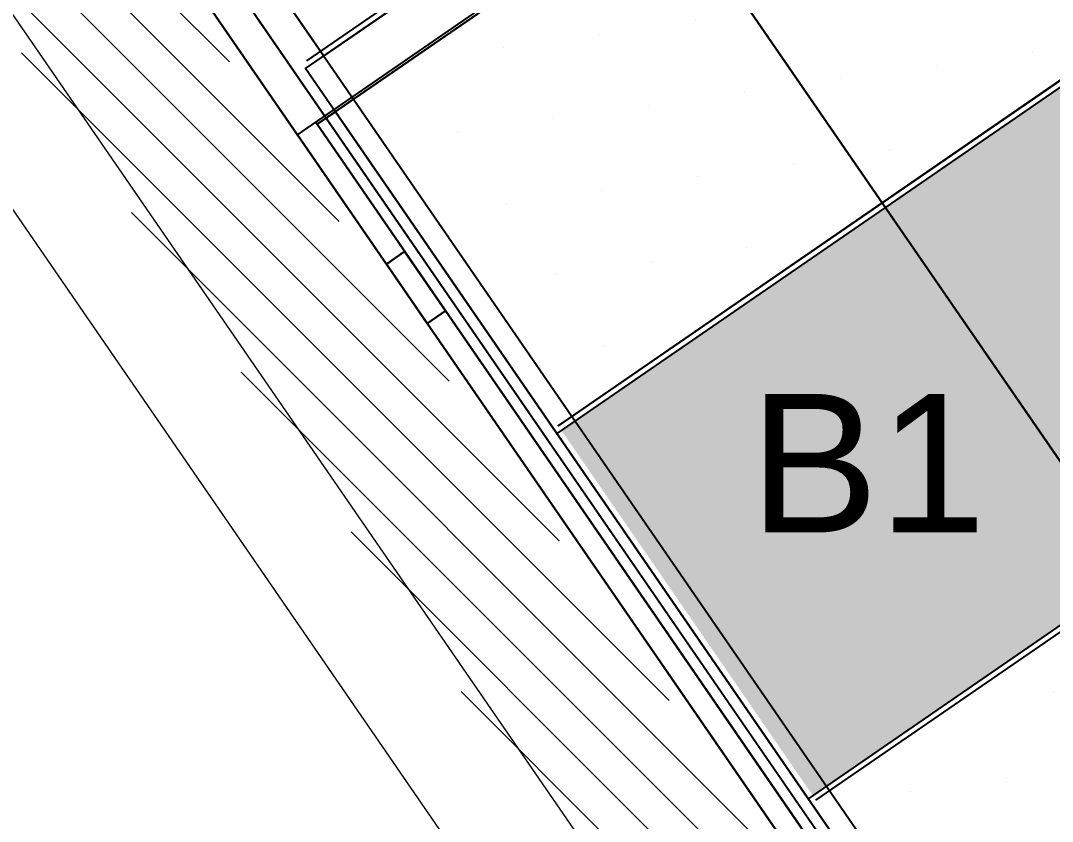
# Model space of a CAD drawing. Header units: millimetres. Extents: x 8159 to 14952, y 6817 to 11888.
# Drawn here: x 8790.5 to 8883.6, y 7917.2 to 7989.5 of the extents above; entities that cross this region are included whole.
import ezdxf
from ezdxf.enums import TextEntityAlignment as Align

# ---------------------------------------------------------------- set-up
doc = ezdxf.new("R2010")
doc.units = ezdxf.units.MM
doc.header["$LTSCALE"] = 5
for name, color, linetype in [('200-EquipBlack-3d', 250, 'Continuous'), ('200-EquipBorder-2d', 9, 'Continuous'), ('200-EquipID-2d', 7, 'Continuous'), ('200-EquipInternal-2d', 252, 'Continuous'), ('200-EquipRemBorder-2d', 21, 'Continuous'), ('200-EquipSteel-3d', 9, 'Continuous')]:
    doc.layers.add(name, color=color, linetype=linetype)
doc.layers.add('200-InsPoint-3D', color=3, linetype='Continuous', plot=False)
for name, color, linetype, lineweight in [('3-YANGIN-DOLABI', 7, 'Continuous', 0), ('A-DUVAR', 5, 'Continuous', 18), ('anted', 10, 'Continuous', 0), ('FIBROBETON', 1, 'Continuous', 18), ('SİYAH', 253, 'Continuous', 5), ('YAZI', 250, 'Continuous', 30)]:
    doc.layers.add(name, color=color, linetype=linetype, lineweight=lineweight)
doc.styles.add('Arial', font='arial.ttf')
doc.styles.add('ROMANS', font='micross.ttf')

# ---------------------------------------------------------------- blocks, each defined once
blk = doc.blocks.new('A$C23C11219')
at = {"layer": 'FIBROBETON'}
blk.add_lwpolyline([(4170.991, 707.809), (4330.647, -537.528, 0.079118), (6057.442, 175.691), (5734.15, 708.989, 0.288304), (5090.273, 1000.528, -0.032207)], format="xyb", close=True, dxfattribs=at)
blk.add_lwpolyline([(6041.303, 289.121), (5825.076, 645.804)], dxfattribs=at)
blk = doc.blocks.new('*X122')
at = {"color": 0}
for p, q in [((507.8125, 578.125), (507.8125, 578.125)), ((515.625, 578.125), (515.625, 578.125)), ((523.4375, 578.125), (523.4375, 578.125)), ((531.25, 578.125), (531.25, 578.125)), ((539.0625, 578.125), (539.0625, 578.125)), ((546.875, 578.125), (546.875, 578.125)), ((511.71875, 570.3125), (511.71875, 570.3125)), ((519.53125, 570.3125), (519.53125, 570.3125)), ((527.34375, 570.3125), (527.34375, 570.3125)), ((535.15625, 570.3125), (535.15625, 570.3125)), ((542.96875, 570.3125), (542.96875, 570.3125)), ((507.8125, 562.5), (507.8125, 562.5)), ((515.625, 562.5), (515.625, 562.5)), ((523.4375, 562.5), (523.4375, 562.5)), ((531.25, 562.5), (531.25, 562.5)), ((539.0625, 562.5), (539.0625, 562.5)), ((546.875, 562.5), (546.875, 562.5)), ((511.71875, 554.6875), (511.71875, 554.6875)), ((519.53125, 554.6875), (519.53125, 554.6875)), ((527.34375, 554.6875), (527.34375, 554.6875)), ((535.15625, 554.6875), (535.15625, 554.6875)), ((542.96875, 554.6875), (542.96875, 554.6875)), ((507.8125, 546.875), (507.8125, 546.875)), ((515.625, 546.875), (515.625, 546.875)), ((523.4375, 546.875), (523.4375, 546.875)), ((531.25, 546.875), (531.25, 546.875)), ((539.0625, 546.875), (539.0625, 546.875)), ((546.875, 546.875), (546.875, 546.875)), ((511.71875, 539.0625), (511.71875, 539.0625)), ((519.53125, 539.0625), (519.53125, 539.0625)), ((527.34375, 539.0625), (527.34375, 539.0625)), ((535.15625, 539.0625), (535.15625, 539.0625)), ((542.96875, 539.0625), (542.96875, 539.0625)), ((507.8125, 531.25), (507.8125, 531.25)), ((515.625, 531.25), (515.625, 531.25)), ((523.4375, 531.25), (523.4375, 531.25)), ((531.25, 531.25), (531.25, 531.25)), ((539.0625, 531.25), (539.0625, 531.25)), ((546.875, 531.25), (546.875, 531.25)), ((511.71875, 523.4375), (511.71875, 523.4375)), ((519.53125, 523.4375), (519.53125, 523.4375)), ((527.34375, 523.4375), (527.34375, 523.4375)), ((535.15625, 523.4375), (535.15625, 523.4375)), ((542.96875, 523.4375), (542.96875, 523.4375))]:
    blk.add_line(p, q, dxfattribs=at)
blk = doc.blocks.new('TLP1810E')
at = {"layer": '200-EquipBlack-3d'}
blk.add_solid([(547.44, -45, 900), (947.44, -45, 900), (547.44, -670, 900), (947.44, -670, 900)], dxfattribs=at)
at = {"layer": '200-EquipBorder-2d'}
blk.add_lwpolyline([(0, -700), (1800, -700), (1800, 0), (0, 0)], close=True, dxfattribs=at)
at = {"layer": '200-EquipInternal-2d'}
for p, q in [((30, -30), (1770, -30)), ((547.44, -660), (547.44, -40)), ((947.44, -659.99), (947.44, -40)), ((1347.44, -640), (1347.44, -60))]:
    blk.add_line(p, q, dxfattribs=at)
blk.add_lwpolyline([(147.44, -40), (1347.44, -40), (1347.44, -659.99), (147.44, -660)], close=True, dxfattribs=at)
blk.add_lwpolyline([(1347.44, -640), (1740, -640), (1740, -60), (1347.44, -60)], dxfattribs=at)
at = {"layer": '200-EquipSteel-3d'}
for p, q in [((542.44, -45, 952), (542.44, -670, 952)), ((952.44, -670, 952), (952.44, -45, 952)), ((1352.44, -45, 952), (1352.44, -670, 952))]:
    blk.add_line(p, q, dxfattribs=at)
at = {"layer": '200-EquipSteel-3d', "elevation": 900}
blk.add_lwpolyline([(30, -700), (0, -700), (0, 0), (1800, 0), (1800, -700), (1770, -700), (1770, -30), (30, -30), (30, -700)], dxfattribs=at)
at = {"layer": '200-EquipSteel-3d'}
for points, elevation in [([(1800, -700), (1800, 0), (0, 0), (0, -700)], 860), ([(1740, -640), (1740, -60), (60, -60), (60, -640)], 870)]:
    blk.add_lwpolyline(points, close=True, dxfattribs=dict(at, elevation=elevation))
at = {"layer": '200-EquipSteel-3d', "extrusion": (1, 0, 0), "elevation": 952.44}
blk.add_lwpolyline([(-45, 952), (-45, 902), (-62, 902), (-62, 872), (-638, 872), (-638, 902), (-670, 902), (-670, 952)], dxfattribs=at)
at = {"layer": '200-EquipSteel-3d', "invisible_edges": 15}
for points in [[(30, -30, 1000), (0, 0, 1000), (1800, 0, 1000), (1770, -30, 1000)], [(60, -60, 900), (0, 0, 900), (1800, 0, 900), (1740, -60, 900)], [(542.44, -45, 952), (542.44, -670, 952), (542.44, -670, 902), (542.44, -45, 902)], [(952.44, -45, 952), (952.44, -670, 952), (952.44, -670, 902), (952.44, -45, 902)], [(1352.44, -45, 952), (1352.44, -670, 952), (1352.44, -670, 902), (1352.44, -45, 902)], [(1397.4, -60, 870), (1397.4, -640, 870), (60, -640, 870), (60, -60, 870)], [(542.44, -62, 872), (542.44, -62, 902), (542.44, -638, 902), (542.44, -638, 872)], [(952.44, -62, 872), (952.44, -62, 902), (952.44, -638, 902), (952.44, -638, 872)], [(1352.44, -62, 872), (1352.44, -62, 902), (1352.44, -638, 902), (1352.44, -638, 872)], [(60, -640, 900), (1740, -640, 900), (1800, -700, 900), (0, -700, 900)]]:
    blk.add_3dface(points, dxfattribs=at)
at = {"layer": '200-EquipInternal-2d', "xscale": 10, "yscale": 10, "zscale": 10}
for p in [(-4929.07, -5823.14), (-4129.07, -5823.14)]:
    blk.add_blockref('*X122', p, dxfattribs=at)
at = {"layer": '200-InsPoint-3D'}
blk.add_attdef('DISTANG', (0, 0), '', height=1, dxfattribs=at)
blk = doc.blocks.new('WSS144')
at = {"layer": '200-EquipInternal-2d'}
blk.add_line((1402.48, -20.09), (0, -20.09), dxfattribs=at)
at = {"layer": '200-EquipRemBorder-2d'}
for p, q in [((0, 0), (1402.48, 0)), ((0, 0), (1402.48, 0)), ((1181.93, 0), (1252.11, 0)), ((1237.06, 0), (1196.97, 0)), ((1237.06, 0), (1196.97, 0)), ((1196.97, 0), (1196.97, 0)), ((1237.06, 0), (1237.06, 0)), ((1402.48, 0), (1402.48, -20.09)), ((1402.48, 0), (1402.48, -400)), ((1402.48, -400), (0, -400))]:
    blk.add_line(p, q, dxfattribs=at)
at = {"layer": '200-EquipSteel-3d', "extrusion": (-1, 0, 0)}
blk.add_solid([(391, 1600, -1235), (20, 1600, -1235), (20, 1500, -1235)], dxfattribs=at)
at = {"layer": '200-InsPoint-3D'}
blk.add_point((1402.48, 0), dxfattribs=at)
blk.add_attdef('DISTANG', (0, 0), '', height=1, dxfattribs=at)
at = {"layer": '200-EquipSteel-3d'}
mesh = blk.add_polymesh((6, 3), dxfattribs=at)
for k, corner in enumerate([(1250, -20, 1800), (1250, -20, 1400), (1250, -20, 1400), (1180, -20, 1800), (1180, -20, 1400), (1180, -20, 1400), (1180, 0, 1800), (1180, 0, 1400), (1180, -20, 1400), (1250, 0, 1800), (1250, 0, 1400), (1250, -20, 1400), (1250, 0, 1800), (1250, 0, 1800), (1250, -20, 1800), (1180, 0, 1800), (1180, 0, 1800), (1180, -20, 1800)]):
    mesh.set_mesh_vertex(divmod(k, 3), corner)
mesh = blk.add_polymesh((6, 3), dxfattribs=at)
for k, corner in enumerate([(1400, -400, 1630), (1400, -400, 1600), (1400, -400, 1600), (0, -400, 1630), (0, -400, 1600), (0, -400, 1600), (0, -20, 1630), (0, -20, 1600), (0, -400, 1600), (1400, -20, 1630), (1400, -20, 1600), (1400, -400, 1600), (1400, -20, 1630), (1400, -20, 1630), (1400, -400, 1630), (0, -20, 1630), (0, -20, 1630), (0, -400, 1630)]):
    mesh.set_mesh_vertex(divmod(k, 3), corner)
mesh = blk.add_polymesh((6, 3), dxfattribs=at)
for k, corner in enumerate([(1400, -40, 1660), (1400, -40, 1630), (1400, -40, 1630), (0, -40, 1660), (0, -40, 1630), (0, -40, 1630), (0, -20, 1660), (0, -20, 1630), (0, -40, 1630), (1400, -20, 1660), (1400, -20, 1630), (1400, -40, 1630), (1400, -20, 1660), (1400, -20, 1660), (1400, -40, 1660), (0, -20, 1660), (0, -20, 1660), (0, -40, 1660)]):
    mesh.set_mesh_vertex(divmod(k, 3), corner)
blk = doc.blocks.new('attrib')
at = {"layer": '200-EquipID-2d', "style": 'Arial'}
blk.add_attdef('POS', text='', height=2.5, dxfattribs=at).set_placement((0, 0, -1), align=Align.MIDDLE)
at = {"layer": '200-EquipID-2d', "style": 'ROMANS', "flags": 1}
for tag, p in [('ZONA', (0, -4.905, -2)), ('EQUIPMENTDATA', (0, -7.89, -2)), ('LONGDESCR', (0, -11.302, -2)), ('EQUIPMENTCONN', (0, -14.714, -2)), ('ACCESSORYDATA', (0, -18.552, -2)), ('ACCESSORYCONN', (0, -21.857, -2))]:
    blk.add_attdef(tag, text='', height=2.5, dxfattribs=at).set_placement(p, align=Align.CENTER)

msp = doc.modelspace()

# ---------------------------------------------------------------- hatches: boundary and pattern name
at = {"layer": 'SİYAH', "extrusion": (-1e-16, 0.010673, 0.999943)}
h = msp.add_hatch(dxfattribs=at)
h.set_pattern_fill('ANSI31', color=256, angle=-90, style=0)
h.set_pattern_definition([(315, (93577.551, 99433.0874), (2.24506403, 2.24506403), [])])
h.paths.add_polyline_path([(8660.343, 8202.668), (8955.199, 7774.35), (8942.844, 7765.844), (8647.988, 8194.162)])

# ---------------------------------------------------------------- linework, layer by layer
at = {"layer": 'A-DUVAR', "extrusion": (0, 0.010673, 0.999943)}
for p, q in [((8660.343, 8204.527, 130.362), (8955.199, 7776.233, 134.933)), ((8647.988, 8196.022, 130.452), (8942.868, 7767.693, 135.024))]:
    msp.add_line(p, q, dxfattribs=at)
at = {"layer": 'anted', "ltscale": 3, "extrusion": (0, 0.010673, 0.999943), "elevation": 217.921}
msp.add_lwpolyline([(11856.76, 9414.676), (11856.76, 7096.248), (8385.9, 7096.248), (8385.9, 9414.676)], close=True, dxfattribs=at)
msp.add_lwpolyline([(11856.76, 9414.676), (11856.76, 7096.248), (8385.9, 7096.248), (8385.9, 9414.676)], close=True, dxfattribs=at)
msp.add_lwpolyline([(11856.76, 9414.676), (11856.76, 7096.248), (8385.9, 7096.248), (8385.9, 9414.676)], close=True, dxfattribs=at)
msp.add_lwpolyline([(11856.76, 9414.676), (11856.76, 7096.248), (8385.9, 7096.248), (8385.9, 9414.676)], close=True, dxfattribs=at)
at = {"layer": 'YAZI', "linetype": 'Continuous', "ltscale": 10, "extrusion": (0, 0.010673, 0.999943), "elevation": 240.507}
for points in [[(8159.11, 9661.148), (12372.465, 9661.148), (12372.465, 6815.051), (8159.11, 6815.051)], [(8159.11, 9661.148), (12372.465, 9661.148), (12372.465, 6815.051), (8159.11, 6815.051)], [(8159.11, 9661.148), (12372.465, 9661.148), (12372.465, 6815.051), (8159.11, 6815.051)], [(8159.11, 9661.148), (12372.465, 9661.148), (12372.465, 6815.051), (8159.11, 6815.051)], [(8199.97, 9620.288), (12331.605, 9620.288), (12331.605, 6855.911), (8199.97, 6855.911)], [(8254.373, 9565.885), (12277.202, 9565.885), (12277.202, 6910.314), (8254.373, 6910.314)]]:
    msp.add_lwpolyline(points, close=True, dxfattribs=at)

# ---------------------------------------------------------------- block references
at = {"zscale": 0.09999999999999432}
for name, xscale, yscale, rotation in [('TLP1810E', 0.1000000000004941, 0.1000000000007333, 124.5451983055625), ('WSS144', 0.09285714285705768, 0.09999999999990905, 124.5451982931356)]:
    msp.add_blockref(name, (8889.332, 7871.909, 136.898), dxfattribs=dict(at, xscale=xscale, yscale=yscale, rotation=rotation))
at = {"layer": '200-EquipID-2d'}
ref = msp.add_blockref('attrib', (8866.97, 7949.547, 131.898), dxfattribs=dict(at, xscale=4.999999999999091, yscale=5.000000000000229, zscale=5))
ref.add_attrib('POS', 'B1', dxfattribs={"color": 7, "height": 12.5, "style": 'Arial'}).set_placement((8866.97, 7949.547, 131.898), align=Align.MIDDLE)
at = {"layer": '3-YANGIN-DOLABI', "extrusion": (0, 0.010673, 0.999943), "rotation": 183.318814803488}
msp.add_blockref('A$C23C11219', (14647.132, 8757.754, 217.921), dxfattribs=at)

doc.saveas('drawing.dxf')
